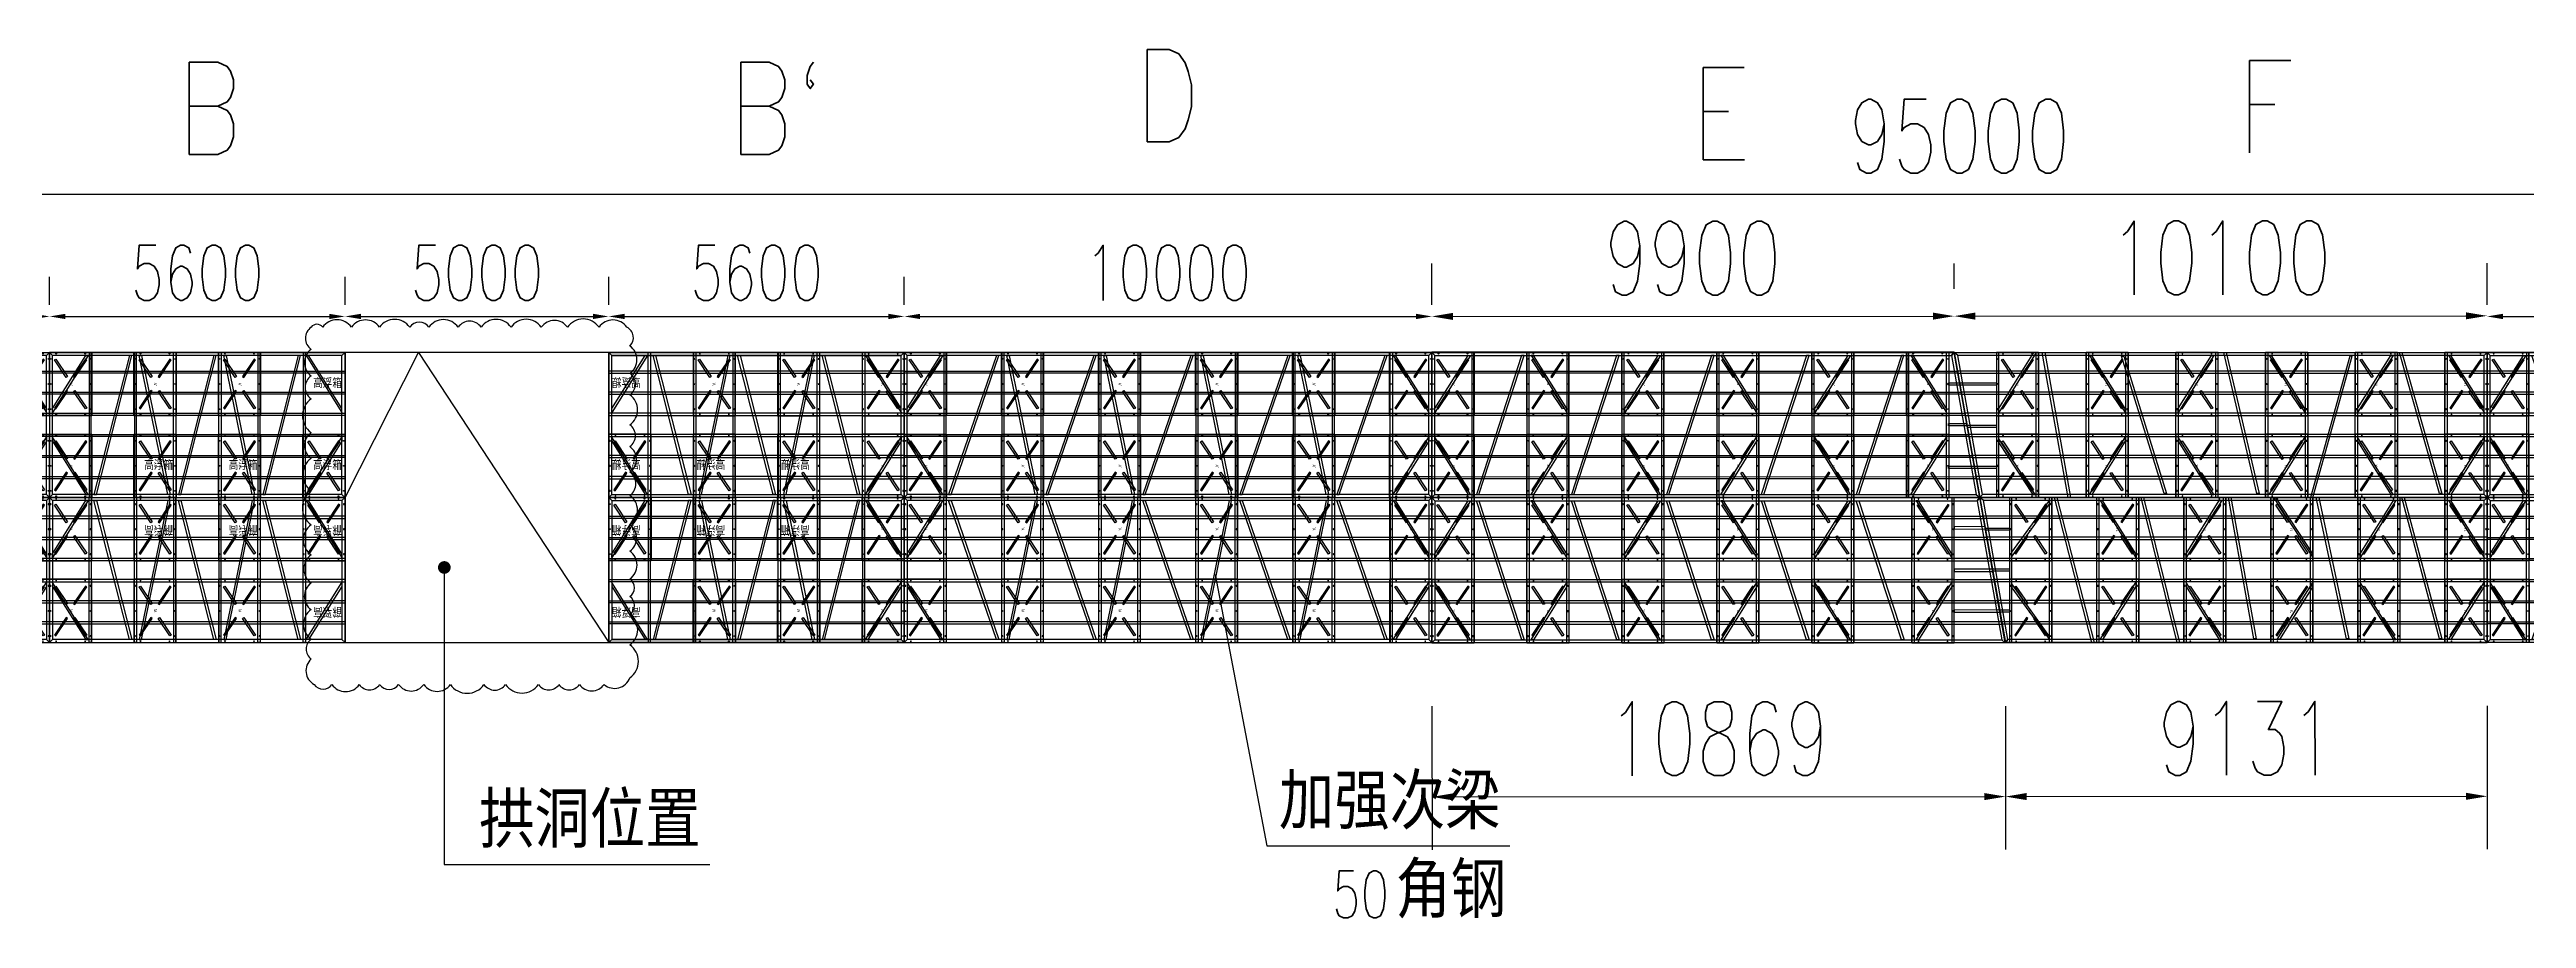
# Model space of a CAD drawing. Header units: millimetres. Extents: x -1471591 to 944464, y -468930 to 547002.
# Drawn here: x -920397 to -873451, y -12867 to 3596 of the extents above; entities that cross this region are included whole.
import ezdxf

# ---------------------------------------------------------------- set-up
doc = ezdxf.new("R2010")
doc.units = ezdxf.units.MM
doc.header["$LTSCALE"] = 10
doc.header["$PDMODE"] = 35
for name, color, linetype in [('DIM_LEAD', 3, 'Continuous'), ('L-WATER水景', 5, 'Continuous'), ('PUB_TEXT', 7, 'Continuous'), ('W-FLOAT_BOWL浮筒', 253, 'Continuous'), ('W-PLASTIC_RAILINGS塑木栏杆', 210, 'Continuous'), ('W-STEEL_FRAME钢架', 3, 'Continuous'), ('W-STEEL_KEEL钢龙骨', 5, 'Continuous')]:
    doc.layers.add(name, color=color, linetype=linetype)
doc.styles.add('_TCH_DIM', font='SIMPLEX.shx', dxfattribs={"bigfont": 'hztxt.shx'})
doc.styles.get("Standard").update_dxf_attribs({"font": 'simplex.shx', "width": 0.8, "bigfont": 'hztxt.shx'})
doc.styles.add('STANDARD_T3', font='simplex.shx', dxfattribs={"width": 0.7, "bigfont": 'hztxt.shx'})
doc.styles.add('黑体', font='simhei.ttf', dxfattribs={"width": 0.8})
doc.dimstyles.new('W&&300', dxfattribs={"dimtxt": 1050, "dimasz": 300, "dimexe": 750, "dimexo": 900, "dimgap": 300, "dimtad": 1, "dimdec": 0, "dimzin": 0, "dimdsep": 46, "dimtxsty": 'STANDARD_T3', "dimcen": 0.09, "dimclrd": 1, "dimclre": 1, "dimclrt": 7, "dimazin": 2, "dimtfac": 1, "dimtdec": 0, "dimtix": 1, "dimtmove": 2, "dimatfit": 3, "dimfxl": 0, "dimtolj": 1, "dimtzin": 0, "dimarcsym": 0})
doc.dimstyles.new('W&&400', dxfattribs={"dimtxt": 1400, "dimasz": 400, "dimexe": 1000, "dimexo": 1200, "dimgap": 400, "dimtad": 1, "dimdec": 0, "dimzin": 0, "dimdsep": 46, "dimtxsty": 'STANDARD_T3', "dimcen": 0.09, "dimclrd": 1, "dimclre": 1, "dimclrt": 7, "dimazin": 2, "dimtfac": 1, "dimtdec": 0, "dimtix": 1, "dimtmove": 2, "dimatfit": 3, "dimfxl": 0, "dimtolj": 1, "dimtzin": 0, "dimarcsym": 0})

# ---------------------------------------------------------------- blocks, each defined once
blk = doc.blocks.new('*D1262')
at = {"color": 1, "lineweight": -2, "transparency": 16777216}
for p, q in [((-920397, -1241), (-920397, -711)), ((-914797, -1241), (-914797, -711)), ((-920097, -1461), (-915097, -1461))]:
    blk.add_line(p, q, dxfattribs=at)
at = {"color": 1, "transparency": 16777216}
for points in [[(-920097, -1411), (-920097, -1511), (-920397, -1461)], [(-915097, -1411), (-915097, -1511), (-914797, -1461)]]:
    blk.add_solid(points, dxfattribs=at)
at = {"layer": 'Defpoints', "color": 0, "transparency": 16777216}
for p in [(-914797, -1461), (-920397, -2141), (-914797, -2141)]:
    blk.add_point(p, dxfattribs=at)
at = {"color": 7, "transparency": 16777216, "insert": (-917597, -636), "char_height": 1050, "attachment_point": 5, "style": 'STANDARD_T3'}
blk.add_mtext('\\A1;5600', dxfattribs=at)
blk = doc.blocks.new('*D1263')
at = {"color": 1, "lineweight": -2, "transparency": 16777216}
for p, q in [((-914797, -1241), (-914797, -711)), ((-909797, -1241), (-909797, -711)), ((-914497, -1461), (-910097, -1461))]:
    blk.add_line(p, q, dxfattribs=at)
at = {"color": 1, "transparency": 16777216}
for points in [[(-914497, -1411), (-914497, -1511), (-914797, -1461)], [(-910097, -1411), (-910097, -1511), (-909797, -1461)]]:
    blk.add_solid(points, dxfattribs=at)
at = {"layer": 'Defpoints', "color": 0, "transparency": 16777216}
for p in [(-909797, -1461), (-914797, -2141), (-909797, -2141)]:
    blk.add_point(p, dxfattribs=at)
at = {"color": 7, "transparency": 16777216, "insert": (-912297, -636), "char_height": 1050, "attachment_point": 5, "style": 'STANDARD_T3'}
blk.add_mtext('\\A1;5000', dxfattribs=at)
blk = doc.blocks.new('*D1264')
at = {"color": 1, "lineweight": -2, "transparency": 16777216}
for p, q in [((-909797, -1241), (-909797, -711)), ((-904197, -1241), (-904197, -711)), ((-909497, -1461), (-904497, -1461))]:
    blk.add_line(p, q, dxfattribs=at)
at = {"color": 1, "transparency": 16777216}
for points in [[(-909497, -1411), (-909497, -1511), (-909797, -1461)], [(-904497, -1411), (-904497, -1511), (-904197, -1461)]]:
    blk.add_solid(points, dxfattribs=at)
at = {"layer": 'Defpoints', "color": 0, "transparency": 16777216}
for p in [(-904197, -1461), (-909797, -2141), (-904197, -2141)]:
    blk.add_point(p, dxfattribs=at)
at = {"color": 7, "transparency": 16777216, "insert": (-906997, -636), "char_height": 1050, "attachment_point": 5, "style": 'STANDARD_T3'}
blk.add_mtext('\\A1;5600', dxfattribs=at)
blk = doc.blocks.new('*D1265')
at = {"color": 1, "lineweight": -2, "transparency": 16777216}
for p, q in [((-927697, -1241), (-927697, -711)), ((-920397, -1241), (-920397, -711)), ((-927397, -1461), (-920697, -1461))]:
    blk.add_line(p, q, dxfattribs=at)
at = {"color": 1, "transparency": 16777216}
for points in [[(-927397, -1411), (-927397, -1511), (-927697, -1461)], [(-920697, -1411), (-920697, -1511), (-920397, -1461)]]:
    blk.add_solid(points, dxfattribs=at)
at = {"layer": 'Defpoints', "color": 0, "transparency": 16777216}
for p in [(-920397, -1461), (-927697, -2141), (-920397, -2141)]:
    blk.add_point(p, dxfattribs=at)
at = {"color": 7, "transparency": 16777216, "insert": (-924047, -636), "char_height": 1050, "attachment_point": 5, "style": 'STANDARD_T3'}
blk.add_mtext('\\A1;7300', dxfattribs=at)
blk = doc.blocks.new('*D149')
at = {"color": 1, "lineweight": -2, "transparency": 16777216}
for p, q in [((-904197, -1241), (-904197, -711)), ((-894197, -1241), (-894197, -711)), ((-903897, -1461), (-894497, -1461))]:
    blk.add_line(p, q, dxfattribs=at)
at = {"color": 1, "transparency": 16777216}
for points in [[(-903897, -1411), (-903897, -1511), (-904197, -1461)], [(-894497, -1411), (-894497, -1511), (-894197, -1461)]]:
    blk.add_solid(points, dxfattribs=at)
at = {"layer": 'Defpoints', "color": 0, "transparency": 16777216}
for p in [(-894197, -1461), (-904197, -2141), (-894197, -2141)]:
    blk.add_point(p, dxfattribs=at)
at = {"color": 7, "transparency": 16777216, "insert": (-899197, -636), "char_height": 1050, "attachment_point": 5, "style": 'STANDARD_T3'}
blk.add_mtext('\\A1;10000', dxfattribs=at)
blk = doc.blocks.new('*D1280')
at = {"color": 1, "lineweight": -2, "transparency": 16777216}
for p, q in [((-894195, -8847), (-894193, -11564)), ((-883327, -8844), (-883326, -11558)), ((-893794, -10564), (-883726, -10558))]:
    blk.add_line(p, q, dxfattribs=at)
at = {"color": 1, "transparency": 16777216}
for points in [[(-893794, -10497), (-893794, -10630), (-894194, -10564)], [(-883726, -10491), (-883726, -10625), (-883326, -10558)]]:
    blk.add_solid(points, dxfattribs=at)
at = {"layer": 'Defpoints', "color": 0, "transparency": 16777216}
for p in [(-894196, -7647), (-883328, -7644), (-883326, -10558)]:
    blk.add_point(p, dxfattribs=at)
at = {"color": 7, "transparency": 16777216, "insert": (-888761, -9461), "char_height": 1400, "attachment_point": 5, "rotation": 0.033, "style": 'STANDARD_T3'}
blk.add_mtext('\\A1;10869', dxfattribs=at)
blk = doc.blocks.new('*D1281')
at = {"color": 1, "lineweight": -2, "transparency": 16777216}
for p, q in [((-883327, -8844), (-883326, -11558)), ((-874195, -8836), (-874193, -11553)), ((-882926, -10558), (-874594, -10553))]:
    blk.add_line(p, q, dxfattribs=at)
at = {"color": 1, "transparency": 16777216}
for points in [[(-882926, -10491), (-882926, -10624), (-883326, -10558)], [(-874594, -10486), (-874594, -10619), (-874194, -10553)]]:
    blk.add_solid(points, dxfattribs=at)
at = {"layer": 'Defpoints', "color": 0, "transparency": 16777216}
for p in [(-883328, -7644), (-874196, -7636), (-874194, -10553)]:
    blk.add_point(p, dxfattribs=at)
at = {"color": 7, "transparency": 16777216, "insert": (-878761, -9455), "char_height": 1400, "attachment_point": 5, "rotation": 0.033, "style": 'STANDARD_T3'}
blk.add_mtext('\\A1;9131', dxfattribs=at)
blk = doc.blocks.new('*D150')
at = {"color": 1, "lineweight": -2, "transparency": 16777216}
for p, q in [((-874197, -1241), (-874197, -711)), ((-864197, -1241), (-864197, -711)), ((-873897, -1461), (-864497, -1461))]:
    blk.add_line(p, q, dxfattribs=at)
at = {"color": 1, "transparency": 16777216}
for points in [[(-873897, -1411), (-873897, -1511), (-874197, -1461)], [(-864497, -1411), (-864497, -1511), (-864197, -1461)]]:
    blk.add_solid(points, dxfattribs=at)
at = {"layer": 'Defpoints', "color": 0, "transparency": 16777216}
for p in [(-864197, -1461), (-874197, -2141), (-864197, -2141)]:
    blk.add_point(p, dxfattribs=at)
at = {"color": 7, "transparency": 16777216, "insert": (-869197, -636), "char_height": 1050, "attachment_point": 5, "style": 'STANDARD_T3'}
blk.add_mtext('\\A1;10000', dxfattribs=at)
blk = doc.blocks.new('*D1902')
at = {"color": 1, "lineweight": -2, "transparency": 16777216}
for p, q in [((-931697, -941), (-931697, 1854)), ((-836697, -941), (-836697, 1854)), ((-931297, 854), (-837097, 854))]:
    blk.add_line(p, q, dxfattribs=at)
at = {"color": 1, "transparency": 16777216}
for points in [[(-931297, 920), (-931297, 787), (-931697, 854)], [(-837097, 920), (-837097, 787), (-836697, 854)]]:
    blk.add_solid(points, dxfattribs=at)
at = {"layer": 'Defpoints', "color": 0, "transparency": 16777216}
for p in [(-836697, 854), (-931697, -2141), (-836697, -2141)]:
    blk.add_point(p, dxfattribs=at)
at = {"color": 7, "transparency": 16777216, "insert": (-884197, 1954), "char_height": 1400, "attachment_point": 5, "style": 'STANDARD_T3'}
blk.add_mtext('\\A1;95000', dxfattribs=at)
blk = doc.blocks.new('*D1282')
at = {"color": 1, "lineweight": -2, "transparency": 16777216}
for p, q in [((-894199, -941), (-894199, -461)), ((-884298, -941), (-884299, -455)), ((-893798, -1461), (-884698, -1455))]:
    blk.add_line(p, q, dxfattribs=at)
at = {"color": 1, "transparency": 16777216}
for points in [[(-893798, -1394), (-893798, -1527), (-894198, -1461)], [(-884698, -1389), (-884698, -1522), (-884298, -1455)]]:
    blk.add_solid(points, dxfattribs=at)
at = {"layer": 'Defpoints', "color": 0, "transparency": 16777216}
for p in [(-884298, -1455), (-894198, -2141), (-884298, -2141)]:
    blk.add_point(p, dxfattribs=at)
at = {"color": 7, "transparency": 16777216, "insert": (-889249, -358), "char_height": 1400, "attachment_point": 5, "rotation": 0.033, "style": 'STANDARD_T3'}
blk.add_mtext('\\A1;9900', dxfattribs=at)
blk = doc.blocks.new('*D1283')
at = {"color": 1, "lineweight": -2, "transparency": 16777216}
for p, q in [((-884298, -941), (-884299, -455)), ((-874198, -941), (-874198, -449)), ((-883898, -1455), (-874598, -1450))]:
    blk.add_line(p, q, dxfattribs=at)
at = {"color": 1, "transparency": 16777216}
for points in [[(-883898, -1388), (-883898, -1522), (-884298, -1455)], [(-874598, -1383), (-874598, -1516), (-874198, -1449)]]:
    blk.add_solid(points, dxfattribs=at)
at = {"layer": 'Defpoints', "color": 0, "transparency": 16777216}
for p in [(-874198, -1449), (-884298, -2141), (-874197, -2141)]:
    blk.add_point(p, dxfattribs=at)
at = {"color": 7, "transparency": 16777216, "insert": (-879249, -352), "char_height": 1400, "attachment_point": 5, "rotation": 0.033, "style": 'STANDARD_T3'}
blk.add_mtext('\\A1;10100', dxfattribs=at)
blk = doc.blocks.new('*U1271')
at = {"layer": 'W-STEEL_KEEL钢龙骨'}
blk.add_lwpolyline([(-2800, -20), (2800, -20), (2800, 20), (-2800, 20)], close=True, dxfattribs=at)
blk = doc.blocks.new('*U1270')
at = {"color": 0, "linetype": 'ByBlock', "lineweight": -2}
for p in [(0, 2000), (0, 1600), (0, 1200), (0, 800), (0, 400), (0, 0)]:
    blk.add_blockref('*U1271', p, dxfattribs=at)
blk = doc.blocks.new('*U1273')
at = {"layer": 'W-STEEL_FRAME钢架', "color": 1}
blk.add_lwpolyline([(358, 1317), (313, 1317), (-358, -1317), (-313, -1317)], close=True, dxfattribs=at)
blk = doc.blocks.new('*U1272')
at = {"color": 0, "linetype": 'ByBlock', "lineweight": -2}
for p in [(0, 0), (1600, 0), (3200, 0)]:
    blk.add_blockref('*U1273', p, dxfattribs=at)
blk = doc.blocks.new('*U1275')
at = {"layer": 'W-STEEL_FRAME钢架', "color": 6}
for points in [[(-2111, 1317), (-2066, 1317), (-2742, 235), (-2742, 310)], [(-1099, 1317), (-1054, 1317), (-514, -1317), (-559, -1317)], [(501, 1317), (546, 1317), (1086, -1317), (1041, -1317)], [(2111, 1317), (2066, 1317), (2742, 235), (2742, 310)], [(-2111, -1317), (-2066, -1317), (-2742, -235), (-2742, -310)], [(2111, -1317), (2066, -1317), (2742, -235), (2742, -310)]]:
    blk.add_lwpolyline(points, close=True, dxfattribs=at)
blk = doc.blocks.new('*U1274')
at = {"color": 0, "linetype": 'ByBlock', "lineweight": -2}
blk.add_blockref('*U1275', (0, 0), dxfattribs=at)
blk = doc.blocks.new('$matou$00000186')
for points in [[(-600, 400), (600, 400), (600, -400), (-600, -400)], [(-456, 304), (-472, 279), (-140, 57), (-123, 82)], [(456, 304), (472, 279), (140, 57), (123, 82)], [(-456, -304), (-472, -279), (-140, -57), (-123, -82)], [(456, -304), (472, -279), (140, -57), (123, -82)]]:
    blk.add_lwpolyline(points, close=True)
at = {"color": 1}
for centre in [(-575, 275), (-475, 378), (0, 378), (475, 378), (575, 275), (-575, -275), (-475, -378), (0, -378), (475, -378), (575, -275)]:
    blk.add_circle(centre, 7, dxfattribs=at)
at = {"layer": 'PUB_TEXT', "style": '黑体', "width": 0.8}
blk.add_text('JY', height=52.6, dxfattribs=at).set_placement((-44, -35))
blk = doc.blocks.new('*U1277')
at = {"layer": 'W-FLOAT_BOWL浮筒', "rotation": 90}
blk.add_blockref('$matou$00000186', (0, 0), dxfattribs=at)
blk = doc.blocks.new('*U1276')
at = {"color": 0, "linetype": 'ByBlock', "lineweight": -2}
for p in [(0, 0), (1600, 0), (3200, 0)]:
    blk.add_blockref('*U1277', p, dxfattribs=at)
blk = doc.blocks.new('*U1279')
at = {"layer": 'W-FLOAT_BOWL浮筒', "rotation": 90}
blk.add_blockref('$matou$00000186', (0, 0), dxfattribs=at)
blk = doc.blocks.new('*U1278')
at = {"color": 0, "linetype": 'ByBlock', "lineweight": -2}
for p in [(0, 0), (1600, 0), (3200, 0), (4800, 0)]:
    blk.add_blockref('*U1279', p, dxfattribs=at)
blk = doc.blocks.new('B')
at = {"layer": 'W-STEEL_FRAME钢架'}
for points in [[(-2742, 1317), (-2800, 1375), (-2800, -1375), (-2742, -1317)], [(2742, 1317), (-2742, 1317), (-2800, 1375), (2800, 1375)], [(2742, 1317), (2800, 1375), (2800, -1375), (2742, -1317)], [(2742, -1317), (-2742, -1317), (-2800, -1375), (2800, -1375)]]:
    blk.add_lwpolyline(points, close=True, dxfattribs=at)
at = {"layer": 'W-STEEL_FRAME钢架', "color": 1}
for points in [[(-2009, 1375), (-2052, 1375), (-2052, -1375), (-2009, -1375)], [(-1149, 1375), (-1192, 1375), (-1192, -1375), (-1149, -1375)], [(-452, 1375), (-409, 1375), (-409, -1375), (-452, -1375)], [(408, 1375), (451, 1375), (451, -1375), (408, -1375)], [(1191, 1375), (1148, 1375), (1148, -1375), (1191, -1375)], [(2051, 1375), (2008, 1375), (2008, -1375), (2051, -1375)]]:
    blk.add_lwpolyline(points, close=True, dxfattribs=at)
for name, p in [('*U1276', (-2400, 775)), ('*U1274', (0, 0)), ('*U1272', (-1600, 0)), ('*U1278', (-2400, -775))]:
    blk.add_blockref(name, p)
at = {"xscale": -1, "rotation": 180}
blk.add_blockref('*U1270', (0, 1000), dxfattribs=at)
at = {"layer": 'PUB_TEXT', "width": 0.8}
for p in [(2195, 698), (-1005, -852), (595, -852), (2195, -852)]:
    blk.add_text('高浮箱', height=175, dxfattribs=at).set_placement(p)
blk = doc.blocks.new('*U183')
at = {"xscale": -1}
blk.add_blockref('B', (0, 1375), dxfattribs=at)
at = {"rotation": 180}
blk.add_blockref('B', (0, -1375), dxfattribs=at)
blk = doc.blocks.new('*U184')
at = {"layer": 'W-STEEL_FRAME钢架', "color": 0, "linetype": 'ByBlock', "lineweight": -2}
blk.add_blockref('*U183', (0, 0), dxfattribs=at)
blk = doc.blocks.new('*U590')
at = {"layer": 'W-STEEL_KEEL钢龙骨'}
blk.add_lwpolyline([(-3650, -20), (3650, -20), (3650, 20), (-3650, 20)], close=True, dxfattribs=at)
blk = doc.blocks.new('*U591')
at = {"color": 0, "linetype": 'ByBlock', "lineweight": -2}
for p in [(0, 2000), (0, 1600), (0, 1200), (0, 800), (0, 400), (0, 0)]:
    blk.add_blockref('*U590', p, dxfattribs=at)
blk = doc.blocks.new('*U588')
at = {"layer": 'W-STEEL_FRAME钢架', "color": 1}
blk.add_lwpolyline([(637, 1317), (592, 1317), (-637, -1317), (-592, -1317)], close=True, dxfattribs=at)
blk = doc.blocks.new('*U589')
at = {"color": 0, "linetype": 'ByBlock', "lineweight": -2}
for p in [(0, 0), (2165, 0), (4330, 0)]:
    blk.add_blockref('*U588', p, dxfattribs=at)
blk = doc.blocks.new('C')
at = {"layer": 'W-STEEL_FRAME钢架'}
for points in [[(-3586, 1317), (-3644, 1375), (-3644, -1375), (-3586, -1317)], [(3598, 1317), (-3586, 1317), (-3644, 1375), (3656, 1375)], [(3598, 1317), (3656, 1375), (3656, -1375), (3598, -1317)], [(3598, -1317), (-3586, -1317), (-3644, -1375), (3656, -1375)]]:
    blk.add_lwpolyline(points, close=True, dxfattribs=at)
at = {"layer": 'W-STEEL_FRAME钢架', "color": 6}
for points in [[(-2955, 1317), (-2909, 1317), (-3586, 235), (-3586, 310)], [(-1380, 1317), (-1335, 1317), (-791, -1317), (-836, -1317)], [(785, 1317), (830, 1317), (1374, -1317), (1329, -1317)], [(2967, 1317), (2922, 1317), (3598, 235), (3598, 310)], [(-2955, -1317), (-2909, -1317), (-3586, -235), (-3586, -310)], [(2967, -1317), (2922, -1317), (3598, -235), (3598, -310)]]:
    blk.add_lwpolyline(points, close=True, dxfattribs=at)
at = {"layer": 'W-STEEL_FRAME钢架', "color": 1}
for points in [[(-2852, 1375), (-2895, 1375), (-2895, -1375), (-2852, -1375)], [(-1427, 1375), (-1470, 1375), (-1470, -1375), (-1427, -1375)], [(-730, 1375), (-687, 1375), (-687, -1375), (-730, -1375)], [(695, 1375), (738, 1375), (738, -1375), (695, -1375)], [(1478, 1375), (1435, 1375), (1435, -1375), (1478, -1375)], [(2908, 1375), (2865, 1375), (2865, -1375), (2908, -1375)]]:
    blk.add_lwpolyline(points, close=True, dxfattribs=at)
at = {"xscale": -1, "rotation": 180}
blk.add_blockref('*U591', (6, 1000), dxfattribs=at)
blk.add_blockref('*U589', (-2165, 0))
at = {"layer": 'W-FLOAT_BOWL浮筒', "rotation": 90}
for p in [(-3244, 775), (-1079, 775), (1086, 775), (3256, 775), (-3244, -775), (-1079, -775), (1086, -775), (3256, -775)]:
    blk.add_blockref('$matou$00000186', p, dxfattribs=at)
blk = doc.blocks.new('*U185')
blk.add_blockref('C', (-6, 1375))
at = {"xscale": -1, "rotation": 180}
blk.add_blockref('C', (-6, -1375), dxfattribs=at)
blk = doc.blocks.new('*U186')
at = {"color": 0, "linetype": 'ByBlock', "lineweight": -2}
blk.add_blockref('*U185', (0, 0), dxfattribs=at)
blk = doc.blocks.new('*U607')
at = {"layer": 'W-STEEL_KEEL钢龙骨'}
blk.add_lwpolyline([(-5000, -20), (5000, -20), (5000, 20), (-5000, 20)], close=True, dxfattribs=at)
blk = doc.blocks.new('*U608')
at = {"color": 0, "linetype": 'ByBlock', "lineweight": -2}
for p in [(0, 2000), (0, 1600), (0, 1200), (0, 800), (0, 400), (0, 0)]:
    blk.add_blockref('*U607', p, dxfattribs=at)
blk = doc.blocks.new('*U609')
at = {"layer": 'W-STEEL_FRAME钢架', "color": 1}
blk.add_lwpolyline([(477, 1317), (432, 1317), (-477, -1317), (-432, -1317)], close=True, dxfattribs=at)
blk = doc.blocks.new('*U610')
at = {"color": 0, "linetype": 'ByBlock', "lineweight": -2}
for p in [(0, 0), (1840, 0), (3680, 0), (5520, 0), (7360, 0)]:
    blk.add_blockref('*U609', p, dxfattribs=at)
blk = doc.blocks.new('*U611')
at = {"layer": 'W-FLOAT_BOWL浮筒', "rotation": 90}
blk.add_blockref('$matou$00000186', (0, 0), dxfattribs=at)
blk = doc.blocks.new('*U612')
at = {"color": 0, "linetype": 'ByBlock', "lineweight": -2}
for p in [(0, 1550), (1840, 1550), (3680, 1550), (5520, 1550), (7360, 1550), (9200, 1550), (0, 0), (1840, 0), (3680, 0), (5520, 0), (7360, 0), (9200, 0)]:
    blk.add_blockref('*U611', p, dxfattribs=at)
blk = doc.blocks.new('D')
at = {"layer": 'W-STEEL_FRAME钢架'}
for points in [[(4944, 1317), (-4940, 1317), (-4998, 1375), (5002, 1375)], [(-4940, 1317), (-4998, 1375), (-4998, -1375), (-4940, -1317)], [(4944, 1317), (5002, 1375), (5002, -1375), (4944, -1317)], [(4944, -1317), (-4940, -1317), (-4998, -1375), (5002, -1375)]]:
    blk.add_lwpolyline(points, close=True, dxfattribs=at)
at = {"layer": 'W-STEEL_FRAME钢架', "color": 6}
for points in [[(-4309, 1317), (-4264, 1317), (-4940, 235), (-4940, 310)], [(-3057, 1317), (-3012, 1317), (-2475, -1317), (-2520, -1317)], [(-1217, 1317), (-1172, 1317), (-635, -1317), (-680, -1317)], [(623, 1317), (668, 1317), (1205, -1317), (1160, -1317)], [(2463, 1317), (2508, 1317), (3045, -1317), (3000, -1317)], [(4313, 1317), (4268, 1317), (4944, 235), (4944, 310)], [(-4309, -1317), (-4264, -1317), (-4940, -235), (-4940, -310)], [(4313, -1317), (4268, -1317), (4944, -235), (4944, -310)]]:
    blk.add_lwpolyline(points, close=True, dxfattribs=at)
at = {"layer": 'W-STEEL_FRAME钢架', "color": 1}
for points in [[(-4206, 1375), (-4249, 1375), (-4249, -1375), (-4206, -1375)], [(-3106, 1375), (-3149, 1375), (-3149, -1375), (-3106, -1375)], [(-2366, 1375), (-2409, 1375), (-2409, -1375), (-2366, -1375)], [(-1266, 1375), (-1309, 1375), (-1309, -1375), (-1266, -1375)], [(-526, 1375), (-569, 1375), (-569, -1375), (-526, -1375)], [(574, 1375), (531, 1375), (531, -1375), (574, -1375)], [(1314, 1375), (1271, 1375), (1271, -1375), (1314, -1375)], [(2414, 1375), (2371, 1375), (2371, -1375), (2414, -1375)], [(3154, 1375), (3111, 1375), (3111, -1375), (3154, -1375)], [(4211, 1375), (4254, 1375), (4254, -1375), (4211, -1375)]]:
    blk.add_lwpolyline(points, close=True, dxfattribs=at)
for name, p in [('*U612', (-4598, -775)), ('*U610', (-3680, 0))]:
    blk.add_blockref(name, p)
at = {"xscale": -1, "rotation": 180}
blk.add_blockref('*U608', (2, 1000), dxfattribs=at)
blk = doc.blocks.new('*U187')
blk.add_blockref('D', (-2, 1375))
at = {"xscale": -1, "rotation": 180}
blk.add_blockref('D', (-2, -1375), dxfattribs=at)
blk = doc.blocks.new('*U188')
at = {"color": 0, "linetype": 'ByBlock', "lineweight": -2}
blk.add_blockref('*U187', (0, 0), dxfattribs=at)
blk = doc.blocks.new('*U189')
blk.add_blockref('D', (-2, 1375))
at = {"xscale": -1, "rotation": 180}
blk.add_blockref('D', (-2, -1375), dxfattribs=at)
blk = doc.blocks.new('*U190')
at = {"color": 0, "linetype": 'ByBlock', "lineweight": -2}
blk.add_blockref('*U189', (0, 0), dxfattribs=at)
blk = doc.blocks.new('*U1327')
at = {"layer": 'W-STEEL_FRAME钢架', "color": 1}
blk.add_lwpolyline([(452, 1317), (406, 1317), (-452, -1317), (-406, -1317)], close=True, dxfattribs=at)
blk = doc.blocks.new('*U1326')
at = {"color": 0, "linetype": 'ByBlock', "lineweight": -2}
for p in [(0, 0), (1800, 0), (3600, 0), (5400, 0), (7200, 0)]:
    blk.add_blockref('*U1327', p, dxfattribs=at)
blk = doc.blocks.new('*U1329')
at = {"layer": 'W-FLOAT_BOWL浮筒', "rotation": 90}
blk.add_blockref('$matou$00000186', (0, 0), dxfattribs=at)
blk = doc.blocks.new('*U1328')
at = {"color": 0, "linetype": 'ByBlock', "lineweight": -2}
for p in [(0, 1550), (1800, 1550), (3600, 1550), (5400, 1550), (7200, 1550), (0, 0), (1800, 0), (3600, 0), (5400, 0), (7200, 0)]:
    blk.add_blockref('*U1329', p, dxfattribs=at)
blk = doc.blocks.new('*U1331')
at = {"layer": 'W-FLOAT_BOWL浮筒', "rotation": 90}
blk.add_blockref('$matou$00000186', (0, 0), dxfattribs=at)
blk = doc.blocks.new('*U1330')
at = {"color": 0, "linetype": 'ByBlock', "lineweight": -2}
for p in [(0, 1550), (0, 0)]:
    blk.add_blockref('*U1331', p, dxfattribs=at)
blk = doc.blocks.new('E-1')
blk.add_lwpolyline([(-974715, -157658), (-964330, -157658), (-963846, -154908), (-974715, -154908), (-974715, -157658)])
at = {"layer": 'W-STEEL_FRAME钢架'}
for points in [[(-974657, -154966), (-974715, -154908), (-974715, -157658), (-974657, -157600)], [(-974657, -154966), (-963915, -154966), (-963846, -154908), (-974715, -154908)], [(-963915, -154966), (-963846, -154908), (-964330, -157658), (-964379, -157600)], [(-974657, -157600), (-964379, -157600), (-964330, -157658), (-974715, -157658)]]:
    blk.add_lwpolyline(points, close=True, dxfattribs=at)
at = {"layer": 'W-STEEL_FRAME钢架', "color": 1}
for points in [[(-973916, -154908), (-973959, -154908), (-973959, -157658), (-973916, -157658)], [(-972871, -154908), (-972914, -154908), (-972914, -157658), (-972871, -157658)], [(-972116, -154908), (-972159, -154908), (-972159, -157658), (-972116, -157658)], [(-971071, -154908), (-971114, -154908), (-971114, -157658), (-971071, -157658)], [(-970316, -154908), (-970359, -154908), (-970359, -157658), (-970316, -157658)], [(-969271, -154908), (-969314, -154908), (-969314, -157658), (-969271, -157658)], [(-968516, -154908), (-968559, -154908), (-968559, -157658), (-968516, -157658)], [(-967471, -154908), (-967514, -154908), (-967514, -157658), (-967471, -157658)], [(-966716, -154908), (-966759, -154908), (-966759, -157658), (-966716, -157658)], [(-965572, -154908), (-965615, -154908), (-965615, -157658), (-965572, -157658)], [(-964860, -154908), (-964817, -154908), (-964817, -157658), (-964860, -157658)], [(-964816, -155486), (-963952, -155488), (-963952, -155531), (-964816, -155529)], [(-964817, -156257), (-964087, -156257), (-964087, -156300), (-964817, -156300)], [(-964817, -157063), (-964230, -157067), (-964230, -157110), (-964817, -157106)]]:
    blk.add_lwpolyline(points, close=True, dxfattribs=at)
at = {"layer": 'W-STEEL_FRAME钢架', "color": 6}
for points in [[(-974026, -154966), (-973981, -154966), (-974657, -156047), (-974657, -155973)], [(-972788, -154966), (-972833, -154966), (-972157, -156047), (-972157, -155973)], [(-970426, -154966), (-970381, -154966), (-971057, -156048), (-971057, -155973)], [(-969188, -154966), (-969233, -154966), (-968557, -156048), (-968557, -155973)], [(-966826, -154966), (-966781, -154966), (-967457, -156048), (-967457, -155973)], [(-965489, -154966), (-965534, -154966), (-964858, -156048), (-964858, -155973)], [(-974026, -157600), (-973981, -157600), (-974657, -156518), (-974657, -156593)], [(-972788, -157600), (-972833, -157600), (-972157, -156518), (-972157, -156593)], [(-970426, -157600), (-970381, -157600), (-971057, -156518), (-971057, -156593)], [(-969188, -157600), (-969233, -157600), (-968557, -156518), (-968557, -156593)], [(-966826, -157600), (-966781, -157600), (-967457, -156518), (-967457, -156593)], [(-965489, -157600), (-965534, -157600), (-964858, -156518), (-964858, -156593)]]:
    blk.add_lwpolyline(points, close=True, dxfattribs=at)
at = {"layer": 'W-STEEL_KEEL钢龙骨'}
for points in [[(-974715, -155263), (-963915, -155263), (-963915, -155303), (-974715, -155303)], [(-974715, -155663), (-963986, -155662), (-963986, -155702), (-974715, -155703)], [(-974715, -156063), (-964053, -156062), (-964053, -156102), (-974715, -156103)], [(-974715, -156463), (-964123, -156462), (-964123, -156502), (-974715, -156503)], [(-974715, -156863), (-964194, -156862), (-964194, -156902), (-974715, -156903)], [(-974715, -157263), (-964264, -157260), (-964264, -157300), (-974715, -157303)]]:
    blk.add_lwpolyline(points, close=True, dxfattribs=at)
for name, p, rotation in [('*U1328', (-974315, -157058), 359.9995086652789), ('*U1330', (-965216, -157058), 359.9995086652789), ('*U1326', (-973418, -156283), 359.9995086507245)]:
    blk.add_blockref(name, p, dxfattribs=dict(rotation=rotation))
blk = doc.blocks.new('*U1285')
at = {"layer": 'W-STEEL_FRAME钢架', "color": 1}
blk.add_lwpolyline([(452, 1317), (406, 1317), (-452, -1317), (-406, -1317)], close=True, dxfattribs=at)
blk = doc.blocks.new('*U1284')
at = {"color": 0, "linetype": 'ByBlock', "lineweight": -2}
for p in [(0, 0), (1800, 0), (3600, 0), (5400, 0), (7200, 0)]:
    blk.add_blockref('*U1285', p, dxfattribs=at)
blk = doc.blocks.new('*U1287')
at = {"layer": 'W-FLOAT_BOWL浮筒', "rotation": 90}
blk.add_blockref('$matou$00000186', (0, 0), dxfattribs=at)
blk = doc.blocks.new('*U1286')
at = {"color": 0, "linetype": 'ByBlock', "lineweight": -2}
for p in [(0, 1550), (1800, 1550), (3600, 1550), (5400, 1550), (7200, 1550), (9000, 1550), (0, 0), (1800, 0), (3600, 0), (5400, 0), (7200, 0), (9000, 0)]:
    blk.add_blockref('*U1287', p, dxfattribs=at)
blk = doc.blocks.new('E-2')
blk.add_lwpolyline([(-974715, -163001), (-964814, -163001), (-964330, -160251), (-974715, -160251), (-974715, -163001)])
at = {"layer": 'W-STEEL_FRAME钢架'}
for points in [[(-974657, -162943), (-974715, -163001), (-974715, -160251), (-974657, -160309)], [(-974657, -160309), (-964399, -160309), (-964330, -160251), (-974715, -160251)], [(-964399, -160309), (-964330, -160251), (-964814, -163001), (-964863, -162943)], [(-974657, -162943), (-964863, -162943), (-964814, -163001), (-974715, -163001)]]:
    blk.add_lwpolyline(points, close=True, dxfattribs=at)
at = {"layer": 'W-STEEL_FRAME钢架', "color": 6}
for points in [[(-974026, -160309), (-973981, -160309), (-974657, -161391), (-974657, -161316)], [(-972789, -160309), (-972834, -160309), (-972158, -161391), (-972158, -161316)], [(-970426, -160309), (-970381, -160309), (-971057, -161391), (-971057, -161316)], [(-969189, -160309), (-969234, -160309), (-968558, -161391), (-968558, -161316)], [(-966826, -160309), (-966781, -160309), (-967457, -161391), (-967457, -161316)], [(-965589, -160309), (-965634, -160309), (-964958, -161391), (-964958, -161316)], [(-974026, -162943), (-973981, -162943), (-974657, -161861), (-974657, -161936)], [(-972789, -162943), (-972834, -162943), (-972158, -161861), (-972158, -161936)], [(-970426, -162943), (-970381, -162943), (-971057, -161861), (-971057, -161936)], [(-969189, -162943), (-969234, -162943), (-968558, -161861), (-968558, -161936)], [(-966826, -162943), (-966781, -162943), (-967457, -161861), (-967457, -161936)], [(-965589, -162943), (-965634, -162943), (-964958, -161861), (-964958, -161936)]]:
    blk.add_lwpolyline(points, close=True, dxfattribs=at)
at = {"layer": 'W-STEEL_FRAME钢架', "color": 1}
for points in [[(-973916, -163001), (-973959, -163001), (-973959, -160251), (-973916, -160251)], [(-972871, -163001), (-972914, -163001), (-972914, -160251), (-972871, -160251)], [(-972116, -163001), (-972159, -163001), (-972159, -160251), (-972116, -160251)], [(-971071, -163001), (-971114, -163001), (-971114, -160251), (-971071, -160251)], [(-970316, -163001), (-970359, -163001), (-970359, -160251), (-970316, -160251)], [(-969271, -163001), (-969314, -163001), (-969314, -160251), (-969271, -160251)], [(-968516, -163001), (-968559, -163001), (-968559, -160251), (-968516, -160251)], [(-967471, -163001), (-967514, -163001), (-967514, -160251), (-967471, -160251)], [(-966716, -163001), (-966759, -163001), (-966759, -160251), (-966716, -160251)], [(-965671, -163001), (-965714, -163001), (-965714, -160251), (-965671, -160251)], [(-964959, -163001), (-964916, -163001), (-964916, -160251), (-964959, -160251)], [(-964923, -160846), (-964431, -160845), (-964431, -160802), (-964923, -160803)], [(-964923, -161651), (-964573, -161652), (-964573, -161609), (-964923, -161608)], [(-964923, -162422), (-964709, -162421), (-964709, -162378), (-964923, -162379)]]:
    blk.add_lwpolyline(points, close=True, dxfattribs=at)
at = {"layer": 'W-STEEL_KEEL钢龙骨'}
for points in [[(-974715, -160646), (-964396, -160645), (-964396, -160605), (-974715, -160606)], [(-974715, -161046), (-964467, -161047), (-964467, -161007), (-974715, -161006)], [(-974715, -161446), (-964537, -161446), (-964537, -161406), (-974715, -161406)], [(-974715, -161846), (-964608, -161847), (-964608, -161807), (-974715, -161806)], [(-974715, -162246), (-964678, -162247), (-964678, -162207), (-974715, -162206)], [(-974715, -162646), (-964748, -162646), (-964748, -162606), (-974715, -162606)]]:
    blk.add_lwpolyline(points, close=True, dxfattribs=at)
at = {"xscale": -1}
for name, p, rotation in [('*U1286', (-974315, -160851), 180), ('*U1284', (-973418, -161626), 180.0000000145544)]:
    blk.add_blockref(name, p, dxfattribs=dict(at, rotation=rotation))
blk = doc.blocks.new('*U1289')
at = {"layer": 'W-FLOAT_BOWL浮筒', "rotation": 90}
blk.add_blockref('$matou$00000186', (0, 0), dxfattribs=at)
blk = doc.blocks.new('*U1288')
at = {"color": 0, "linetype": 'ByBlock', "lineweight": -2}
for p in [(0, 1550), (1650, 1550), (3300, 1550), (4950, 1550), (6600, 1550), (0, 0), (1650, 0), (3300, 0), (4950, 0), (6600, 0)]:
    blk.add_blockref('*U1289', p, dxfattribs=at)
at = {"color": 0, "linetype": 'ByBlock', "lineweight": -2, "transparency": 16777216}
for p in [(8250, 1550), (8250, 0)]:
    blk.add_blockref('*U1289', p, dxfattribs=at)
blk = doc.blocks.new('F-1')
blk.add_lwpolyline([(-973836, -169527), (-964220, -169527), (-964220, -166777), (-973351, -166777), (-973836, -169527)])
at = {"layer": 'W-STEEL_FRAME钢架'}
for points in [[(-973766, -169469), (-973836, -169527), (-973351, -166777), (-973302, -166835)], [(-964278, -166835), (-973302, -166835), (-973351, -166777), (-964220, -166777)], [(-964278, -169469), (-964220, -169527), (-964220, -166777), (-964278, -166835)], [(-964278, -169469), (-973766, -169469), (-973836, -169527), (-964220, -169527)]]:
    blk.add_lwpolyline(points, close=True, dxfattribs=at)
at = {"layer": 'W-STEEL_FRAME钢架', "color": 1}
for points in [[(-973226, -169527), (-973269, -169527), (-973269, -166777), (-973226, -166777)], [(-972514, -169527), (-972471, -169527), (-972471, -166777), (-972514, -166777)], [(-972421, -169527), (-972376, -169527), (-971667, -166777), (-971712, -166777)], [(-971619, -169527), (-971576, -169527), (-971576, -166777), (-971619, -166777)], [(-970864, -169527), (-970821, -169527), (-970821, -166777), (-970864, -166777)], [(-970777, -169527), (-970732, -169527), (-970051, -166777), (-970096, -166777)], [(-969969, -169527), (-969926, -169527), (-969926, -166777), (-969969, -166777)], [(-969214, -169527), (-969171, -169527), (-969171, -166777), (-969214, -166777)], [(-969124, -169527), (-969079, -169527), (-968598, -166851), (-968643, -166851)], [(-968320, -169527), (-968277, -169527), (-968277, -166777), (-968320, -166777)], [(-967565, -169527), (-967522, -169527), (-967522, -166777), (-967565, -166777)], [(-967457, -169527), (-967411, -169527), (-966838, -166851), (-966883, -166851)], [(-966669, -169527), (-966626, -169527), (-966626, -166777), (-966669, -166777)], [(-965914, -169527), (-965871, -169527), (-965871, -166777), (-965914, -166777)], [(-965835, -169527), (-965789, -169527), (-965078, -166851), (-965123, -166851)], [(-965019, -169527), (-964976, -169527), (-964976, -166777), (-965019, -166777)]]:
    blk.add_lwpolyline(points, close=True, dxfattribs=at)
at = {"layer": 'W-STEEL_FRAME钢架', "color": 6}
for points in [[(-972514, -166835), (-972514, -166891), (-973226, -167889), (-973226, -167814)], [(-971509, -166835), (-971554, -166835), (-970878, -167917), (-970878, -167842)], [(-969295, -166835), (-969250, -166835), (-969926, -167917), (-969926, -167842)], [(-968152, -166835), (-968198, -166835), (-967522, -167917), (-967522, -167842)], [(-965995, -166835), (-965950, -166835), (-966626, -167917), (-966626, -167842)], [(-964909, -166835), (-964954, -166835), (-964278, -167917), (-964278, -167842)], [(-972514, -169469), (-972514, -169413), (-973226, -168415), (-973226, -168490)], [(-971509, -169469), (-971554, -169469), (-970878, -168387), (-970878, -168462)], [(-969295, -169469), (-969250, -169469), (-969926, -168387), (-969926, -168462)], [(-968225, -169527), (-968270, -169527), (-967522, -168387), (-967522, -168462)], [(-965995, -169469), (-965950, -169469), (-966626, -168387), (-966626, -168462)], [(-964909, -169469), (-964954, -169469), (-964278, -168387), (-964278, -168462)]]:
    blk.add_lwpolyline(points, close=True, dxfattribs=at)
at = {"layer": 'W-STEEL_FRAME钢架', "color": 1}
for points in [[(-973461, -167398), (-973270, -167398), (-973270, -167355), (-973453, -167355)], [(-973597, -168173), (-973269, -168173), (-973269, -168130), (-973590, -168130)], [(-973734, -168948), (-973270, -168948), (-973270, -168905), (-973726, -168905)]]:
    blk.add_lwpolyline(points, dxfattribs=at)
at = {"layer": 'W-STEEL_KEEL钢龙骨'}
for points in [[(-973484, -167532), (-964220, -167532), (-964220, -167572), (-973491, -167572)], [(-973414, -167132), (-964220, -167132), (-964220, -167172), (-973421, -167172)], [(-973555, -167932), (-964220, -167932), (-964220, -167972), (-973562, -167972)], [(-973625, -168332), (-964220, -168332), (-964220, -168372), (-973632, -168372)], [(-973695, -168732), (-964220, -168732), (-964220, -168772), (-973703, -168772)], [(-973766, -169132), (-964220, -169132), (-964220, -169172), (-973773, -169172)]]:
    blk.add_lwpolyline(points, dxfattribs=at)
at = {"rotation": 180}
blk.add_blockref('*U1288', (-964620, -167377), dxfattribs=at)
blk = doc.blocks.new('*U1291')
at = {"layer": 'W-FLOAT_BOWL浮筒', "rotation": 90}
blk.add_blockref('$matou$00000186', (0, 0), dxfattribs=at)
blk = doc.blocks.new('*U1290')
at = {"color": 0, "linetype": 'ByBlock', "lineweight": -2}
for p in [(0, 1550), (1700, 1550), (3400, 1550), (5100, 1550), (6800, 1550), (0, 0), (1700, 0), (3400, 0), (5100, 0), (6800, 0)]:
    blk.add_blockref('*U1291', p, dxfattribs=at)
at = {"color": 0, "linetype": 'ByBlock', "lineweight": -2, "transparency": 16777216}
for p in [(8500, 1550), (8500, 0)]:
    blk.add_blockref('*U1291', p, dxfattribs=at)
blk = doc.blocks.new('F-2')
blk.add_lwpolyline([(-974320, -175686), (-964220, -175686), (-964220, -172936), (-973836, -172936), (-974320, -175686)])
at = {"layer": 'W-STEEL_FRAME钢架'}
for points in [[(-974251, -175628), (-974320, -175686), (-973836, -172936), (-973786, -172994)], [(-964278, -172994), (-973786, -172994), (-973836, -172936), (-964220, -172936)], [(-964278, -175628), (-964220, -175686), (-964220, -172936), (-964278, -172994)], [(-964278, -175628), (-974251, -175628), (-974320, -175686), (-964220, -175686)]]:
    blk.add_lwpolyline(points, close=True, dxfattribs=at)
at = {"layer": 'W-STEEL_FRAME钢架', "color": 1}
for points in [[(-973476, -175686), (-973519, -175686), (-973519, -172936), (-973476, -172936)], [(-972764, -175686), (-972721, -175686), (-972721, -172936), (-972764, -172936)], [(-972650, -175686), (-972605, -175686), (-972118, -172936), (-972163, -172936)], [(-971819, -175686), (-971776, -175686), (-971776, -172936), (-971819, -172936)], [(-971148, -175612), (-971103, -175612), (-970297, -173010), (-970342, -173010)], [(-971064, -175686), (-971021, -175686), (-971021, -172936), (-971064, -172936)], [(-970119, -175686), (-970076, -175686), (-970076, -172936), (-970119, -172936)], [(-969364, -175686), (-969321, -175686), (-969321, -172936), (-969364, -172936)], [(-969208, -175686), (-969163, -175686), (-968537, -173010), (-968582, -173010)], [(-968418, -175686), (-968375, -175686), (-968375, -172936), (-968418, -172936)], [(-967663, -175686), (-967620, -175686), (-967620, -172936), (-967663, -172936)], [(-967567, -172936), (-967522, -172936), (-966777, -175612), (-966822, -175612)], [(-966718, -175686), (-966675, -175686), (-966675, -172936), (-966718, -172936)], [(-965963, -175686), (-965920, -175686), (-965920, -172936), (-965963, -172936)], [(-965883, -175686), (-965837, -175686), (-965078, -173010), (-965123, -173010)], [(-965019, -175686), (-964976, -175686), (-964976, -172936), (-965019, -172936)]]:
    blk.add_lwpolyline(points, close=True, dxfattribs=at)
at = {"layer": 'W-STEEL_FRAME钢架', "color": 6}
for points in [[(-972832, -172994), (-972787, -172994), (-973476, -174048), (-973476, -173973)], [(-971709, -172994), (-971754, -172994), (-971078, -174076), (-971078, -174001)], [(-969445, -172995), (-969400, -172995), (-970076, -174077), (-970076, -174002)], [(-968308, -172994), (-968353, -172994), (-967677, -174076), (-967677, -174001)], [(-966044, -172995), (-965999, -172995), (-966675, -174077), (-966675, -174002)], [(-964909, -172994), (-964954, -172994), (-964278, -174076), (-964278, -174001)], [(-972814, -175686), (-972769, -175686), (-973476, -174547), (-973476, -174622)], [(-971709, -175629), (-971754, -175629), (-971078, -174547), (-971078, -174622)], [(-969445, -175629), (-969400, -175629), (-970076, -174547), (-970076, -174622)], [(-968308, -175629), (-968353, -175629), (-967677, -174547), (-967677, -174622)], [(-966044, -175629), (-965999, -175629), (-966675, -174547), (-966675, -174622)], [(-964909, -175629), (-964954, -175629), (-964278, -174547), (-964278, -174622)]]:
    blk.add_lwpolyline(points, close=True, dxfattribs=at)
at = {"layer": 'W-STEEL_FRAME钢架', "color": 1}
for points in [[(-973940, -173529), (-973520, -173529), (-973520, -173486), (-973932, -173486)], [(-974077, -174308), (-973519, -174308), (-973519, -174265), (-974070, -174265)], [(-974218, -175108), (-973520, -175108), (-973520, -175065), (-974211, -175065)]]:
    blk.add_lwpolyline(points, dxfattribs=at)
at = {"layer": 'W-STEEL_KEEL钢龙骨'}
for points in [[(-973969, -173691), (-964220, -173691), (-964220, -173731), (-973976, -173731)], [(-973898, -173291), (-964220, -173291), (-964220, -173331), (-973905, -173331)], [(-974039, -174091), (-964220, -174091), (-964220, -174131), (-974046, -174132)], [(-974110, -174491), (-964220, -174491), (-964220, -174531), (-974117, -174531)], [(-974180, -174891), (-964220, -174891), (-964220, -174931), (-974187, -174931)], [(-974251, -175291), (-964220, -175291), (-964220, -175331), (-974258, -175331)]]:
    blk.add_lwpolyline(points, dxfattribs=at)
at = {"rotation": 180}
blk.add_blockref('*U1290', (-964620, -173536), dxfattribs=at)

msp = doc.modelspace()

# ---------------------------------------------------------------- linework, layer by layer
msp.add_lwpolyline([(-915438.1, -1664.9, 0.5205671), (-915438.1, -2084.4, 0.5205671), (-915438.1, -2585.2, 0.5205671), (-915438.1, -3023.6, 0.5205671), (-915438.1, -3662.7, 0.5205671), (-915438.1, -4151, 0.5205671), (-915438.1, -4764, 0.5205671), (-915438.1, -5407.7, 0.5205671), (-915438.1, -5978.2, 0.5205671), (-915438.1, -6513.3, 0.5205671), (-915438.1, -7015.9, 0.5205671), (-915438.1, -7575.8, 0.5205671), (-915438.1, -7950.4, 0.5205671), (-915382, -8434.7, 0.5205671), (-915043.7, -8434.7, 0.5205671), (-914526.3, -8434.7, 0.5205671), (-914140.7, -8434.7, 0.5205671), (-913780.4, -8434.7, 0.5205671), (-913303.6, -8434.7, 0.5205671), (-912800.7, -8434.7, 0.5205671), (-912163.1, -8434.7, 0.5205671), (-911753.8, -8434.7, 0.5205671), (-911130.3, -8434.7, 0.5205671), (-910742.2, -8434.7, 0.5205671), (-910355, -8434.7, 0.5205671), (-909886.1, -8434.7, 0.5205671), (-909398.7, -8307.6, 0.5205671), (-909398.7, -7684.7, 0.5205671), (-909398.7, -7108.7, 0.5205671), (-909398.7, -6768.4, 0.5205671), (-909398.7, -6435, 0.5205671), (-909398.7, -5907.3, 0.5205671), (-909398.7, -5412.1, 0.5205671), (-909398.7, -4851.8, 0.5205671), (-909398.7, -4413.3, 0.5205671), (-909398.7, -3925.8, 0.5205671), (-909398.7, -3514.8, 0.5205671), (-909398.7, -2948.4, 0.5205671), (-909398.7, -2538.1, 0.5205671), (-909398.7, -2021.5, 0.5205671), (-909454.5, -1664.9, 0.5205671), (-909982.6, -1664.9, 0.5205671), (-910580.1, -1664.9, 0.5205671), (-911076.5, -1664.9, 0.5205671), (-911650.7, -1664.9, 0.5205671), (-912216.2, -1664.9, 0.5205671), (-912654.2, -1664.9, 0.5205671), (-913206.9, -1664.9, 0.5205671), (-913571.2, -1664.9, 0.5205671), (-914142.5, -1664.9, 0.5205671), (-914675.2, -1664.9, 0.5205671), (-915220.4, -1664.9, 0.5205671)], format="xyb", close=True)
for points in [[(-920397.2, -7641.3), (-914797.2, -7641.3), (-914797.2, -2141.3), (-920397.2, -2141.3)], [(-909797.2, -7641.3), (-904197.2, -7641.3), (-904197.2, -2141.3), (-909797.2, -2141.3)], [(-904197.2, -7641.3), (-894197.2, -7641.3), (-894197.2, -2141.3), (-904197.2, -2141.3)], [(-894198, -2141.3), (-884297.8, -2141.4), (-883328.1, -7644.2), (-894196.4, -7647.1)], [(-874195.6, -7635.6), (-883328.1, -7644.2), (-884297.8, -2141.4), (-874197.2, -2141.3)], [(-864197.2, -7641.3), (-874197.2, -7641.3), (-874197.2, -2141.3), (-864197.2, -2141.3)]]:
    msp.add_lwpolyline(points, close=True)
for points in [[(-914797.2, -4862.3), (-914797.2, -2141.3)], [(-914797.2, -4891.3), (-913405, -2141.3), (-909797.2, -7641)]]:
    msp.add_lwpolyline(points)
at = {"layer": 'DIM_LEAD'}
for p, q in [((-912914.9, -6217.1), (-912914.9, -11842.9)), ((-898306.5, -6347.2), (-897322.5, -11491.9)), ((-897322.5, -11491.9), (-892721.9, -11491.9)), ((-912914.9, -11842.9), (-907880.8, -11842.9))]:
    msp.add_line(p, q, dxfattribs=at)
at = {"layer": 'DIM_LEAD', "const_width": 120}
msp.add_lwpolyline([(-912914.9, -6157.1, 1), (-912914.9, -6277.1, 1)], format="xyb", close=True, dxfattribs=at)
at = {"layer": 'L-WATER水景'}
msp.add_lwpolyline([(-914797.2, -7641.3), (-909797.2, -7641.3), (-909797.2, -2141.3), (-914797.2, -2141.3)], close=True, dxfattribs=at)
at = {"layer": 'W-STEEL_FRAME钢架'}
for points in [[(-909739.2, -2199.3), (-909797.2, -2141.3), (-909797.2, -4891.3), (-909739.2, -4833.3)], [(-904255.2, -2199.3), (-909739.2, -2199.3), (-909797.2, -2141.3), (-904197.2, -2141.3)], [(-904255.2, -2199.3), (-904197.2, -2141.3), (-904197.2, -4891.3), (-904255.2, -4833.3)], [(-904139.2, -2199.3), (-904197.2, -2141.3), (-904197.2, -4891.3), (-904139.2, -4833.3)], [(-909739.2, -7583.3), (-909797.2, -7641.3), (-909797.2, -4891.3), (-909739.2, -4949.3)], [(-904255.2, -7583.3), (-904197.2, -7641.3), (-904197.2, -4891.3), (-904255.2, -4949.3)], [(-904255.2, -7583.3), (-909739.2, -7583.3), (-909797.2, -7641.3), (-904197.2, -7641.3)]]:
    msp.add_lwpolyline(points, close=True, dxfattribs=at)

# ---------------------------------------------------------------- block references
for name, p in [('*U186', (-924047.2, -4891.3)), ('*U188', (-899197.2, -4891.3))]:
    msp.add_blockref(name, p)
at = {"xscale": -1, "rotation": 180}
for name, p in [('E-2', (80516.7, -165142)), ('F-2', (90022.9, -177827.7)), ('E-1', (80517.7, -162552)), ('F-1', (90022.9, -174418.1))]:
    msp.add_blockref(name, p, dxfattribs=at)
at = {"xscale": -1}
msp.add_blockref('*U190', (-869197.2, -4891.3), dxfattribs=at)
at = {"layer": 'W-FLOAT_BOWL浮筒'}
msp.add_blockref('B', (-917597.1, -3516.3), dxfattribs=at)
at = {"layer": 'W-FLOAT_BOWL浮筒', "xscale": -1, "rotation": 180}
msp.add_blockref('B', (-917597.1, -6266.3), dxfattribs=at)
at = {"layer": 'W-STEEL_FRAME钢架'}
msp.add_blockref('*U184', (-906997.2, -4891.3), dxfattribs=at)

# ---------------------------------------------------------------- texts
at = {"layer": 'PUB_TEXT', "color": 7, "style": '_TCH_DIM'}
msp.add_text('拱洞位置', height=1050, dxfattribs=at).set_placement((-912255.2, -11527.9))
at = {"layer": 'W-PLASTIC_RAILINGS塑木栏杆', "color": 0, "width": 0.8}
for s, p in [('B', (-917990, 1605.8)), ('B`', (-907537.8, 1605.8)), ('D', (-899833.8, 1845.6))]:
    msp.add_text(s, height=1750, dxfattribs=at).set_placement(p)
for s, p in [('F', (-878937.6, 1637.4)), ('E', (-889294.4, 1504.8))]:
    msp.add_text(s, height=1750, rotation=0.03296, dxfattribs=at).set_placement(p)
at = {"layer": 'W-STEEL_FRAME钢架', "color": 7, "style": '_TCH_DIM'}
for s, p in [('加强次梁', (-897096.3, -11176.9)), ('角钢', (-894888.9, -12856.9))]:
    msp.add_text(s, height=1050, dxfattribs=at).set_placement(p)
at = {"layer": 'W-STEEL_FRAME钢架', "color": 7, "style": '_TCH_DIM', "width": 0.705882}
msp.add_text('50', height=892.5, dxfattribs=at).set_placement((-896088.9, -12856.9))

# ---------------------------------------------------------------- dimensions: what is measured, and where the dimension line sits
for base, p1, p2, dimstyle, picture, middle in [((-836697.2, 853.8), (-931697.2, -2141.3), (-836697.2, -2141.3), 'W&&400', '*D1902', (-884197.2, 1953.8)), ((-920397.2, -1460.8), (-927697.2, -2141.3), (-920397.2, -2141.3), 'W&&300', '*D1265', (-924047.2, -635.8)), ((-914797.2, -1460.8), (-920397.2, -2141.3), (-914797.2, -2141.3), 'W&&300', '*D1262', (-917597.2, -635.8)), ((-909797.2, -1460.8), (-914797.2, -2141.3), (-909797.2, -2141.3), 'W&&300', '*D1263', (-912297.2, -635.8)), ((-904197.2, -1460.8), (-909797.2, -2141.3), (-904197.2, -2141.3), 'W&&300', '*D1264', (-906997.2, -635.8)), ((-894197.2, -1460.8), (-904197.2, -2141.3), (-894197.2, -2141.3), 'W&&300', '*D149', (-899197.2, -635.8)), ((-864197.2, -1460.8), (-874197.2, -2141.3), (-864197.2, -2141.3), 'W&&300', '*D150', (-869197.2, -635.8))]:
    dim = msp.add_linear_dim(base=base, p1=p1, p2=p2, dimstyle=dimstyle)
    dim.commit()
    dim.dimension.update_dxf_attribs({"geometry": picture, "text_midpoint": middle})
dim = msp.add_linear_dim(base=(-884298.2, -1455.1), p1=(-894198, -2141.3), p2=(-884297.8, -2141.4), angle=0.03296, dimstyle='W&&400')
dim.commit()
dim.dimension.update_dxf_attribs({"geometry": '*D1282', "text_midpoint": (-889248.9, -357.9)})
for base, p1, p2, text, picture, middle in [((-874197.6, -1449.3), (-884297.8, -2141.4), (-874197.2, -2141.3), '10100', '*D1283', (-879248.5, -352.2)), ((-883326.4, -10557.8), (-894195.6, -7647.1), (-883328.1, -7644.2), '10869', '*D1280', (-888760.8, -9460.9)), ((-874194, -10552.5), (-883328.1, -7644.2), (-874195.6, -7635.6), '9131', '*D1281', (-878760.8, -9455.1))]:
    dim = msp.add_linear_dim(base=base, p1=p1, p2=p2, angle=0.03296, text=text, dimstyle='W&&400')
    dim.commit()
    dim.dimension.update_dxf_attribs({"geometry": picture, "text_midpoint": middle})

doc.saveas('drawing.dxf')
